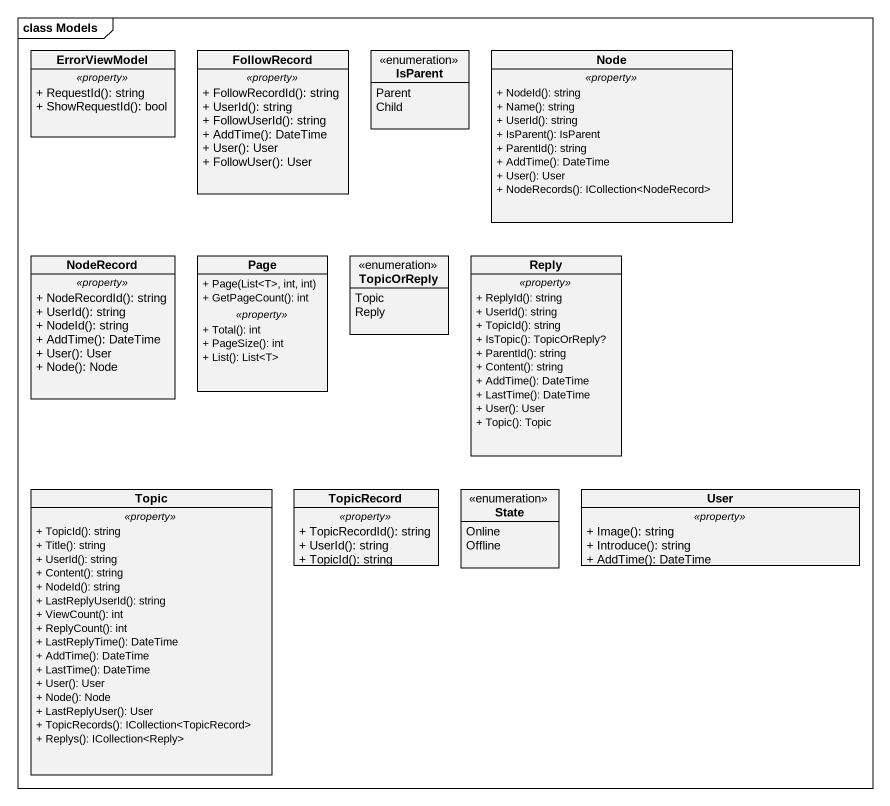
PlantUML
@startuml
mainframe class Models
hide circle
hide empty members
skinparam classAttributeIconSize 0
class ErrorViewModel {
  .. <<property>> ..
  + RequestId(): string
  + ShowRequestId(): bool
}
class FollowRecord {
  .. <<property>> ..
  + FollowRecordId(): string
  + UserId(): string
  + FollowUserId(): string
  + AddTime(): DateTime
  + User(): User
  + FollowUser(): User
}
enum IsParent {
  Parent
  Child
}
class "Node" as Node_ {
  .. <<property>> ..
  + NodeId(): string
  + Name(): string
  + UserId(): string
  + IsParent(): IsParent
  + ParentId(): string
  + AddTime(): DateTime
  + User(): User
  + NodeRecords(): ICollection<NodeRecord>
}
class NodeRecord {
  .. <<property>> ..
  + NodeRecordId(): string
  + UserId(): string
  + NodeId(): string
  + AddTime(): DateTime
  + User(): User
  + Node(): Node
}
class "Page" as Page_ {
  + Page(List<T>, int, int)
  + GetPageCount(): int
  .. <<property>> ..
  + Total(): int
  + PageSize(): int
  + List(): List<T>
}
enum TopicOrReply {
  Topic
  Reply
}
class Reply {
  .. <<property>> ..
  + ReplyId(): string
  + UserId(): string
  + TopicId(): string
  + IsTopic(): TopicOrReply?
  + ParentId(): string
  + Content(): string
  + AddTime(): DateTime
  + LastTime(): DateTime
  + User(): User
  + Topic(): Topic
}
class Topic {
  .. <<property>> ..
  + TopicId(): string
  + Title(): string
  + UserId(): string
  + Content(): string
  + NodeId(): string
  + LastReplyUserId(): string
  + ViewCount(): int
  + ReplyCount(): int
  + LastReplyTime(): DateTime
  + AddTime(): DateTime
  + LastTime(): DateTime
  + User(): User
  + Node(): Node
  + LastReplyUser(): User
  + TopicRecords(): ICollection<TopicRecord>
  + Replys(): ICollection<Reply>
}
class TopicRecord {
  .. <<property>> ..
  + TopicRecordId(): string
  + UserId(): string
  + TopicId(): string
}
enum "State" as State_ {
  Online
  Offline
}
class User {
  .. <<property>> ..
  + Image(): string
  + Introduce(): string
  + AddTime(): DateTime
}
@enduml
